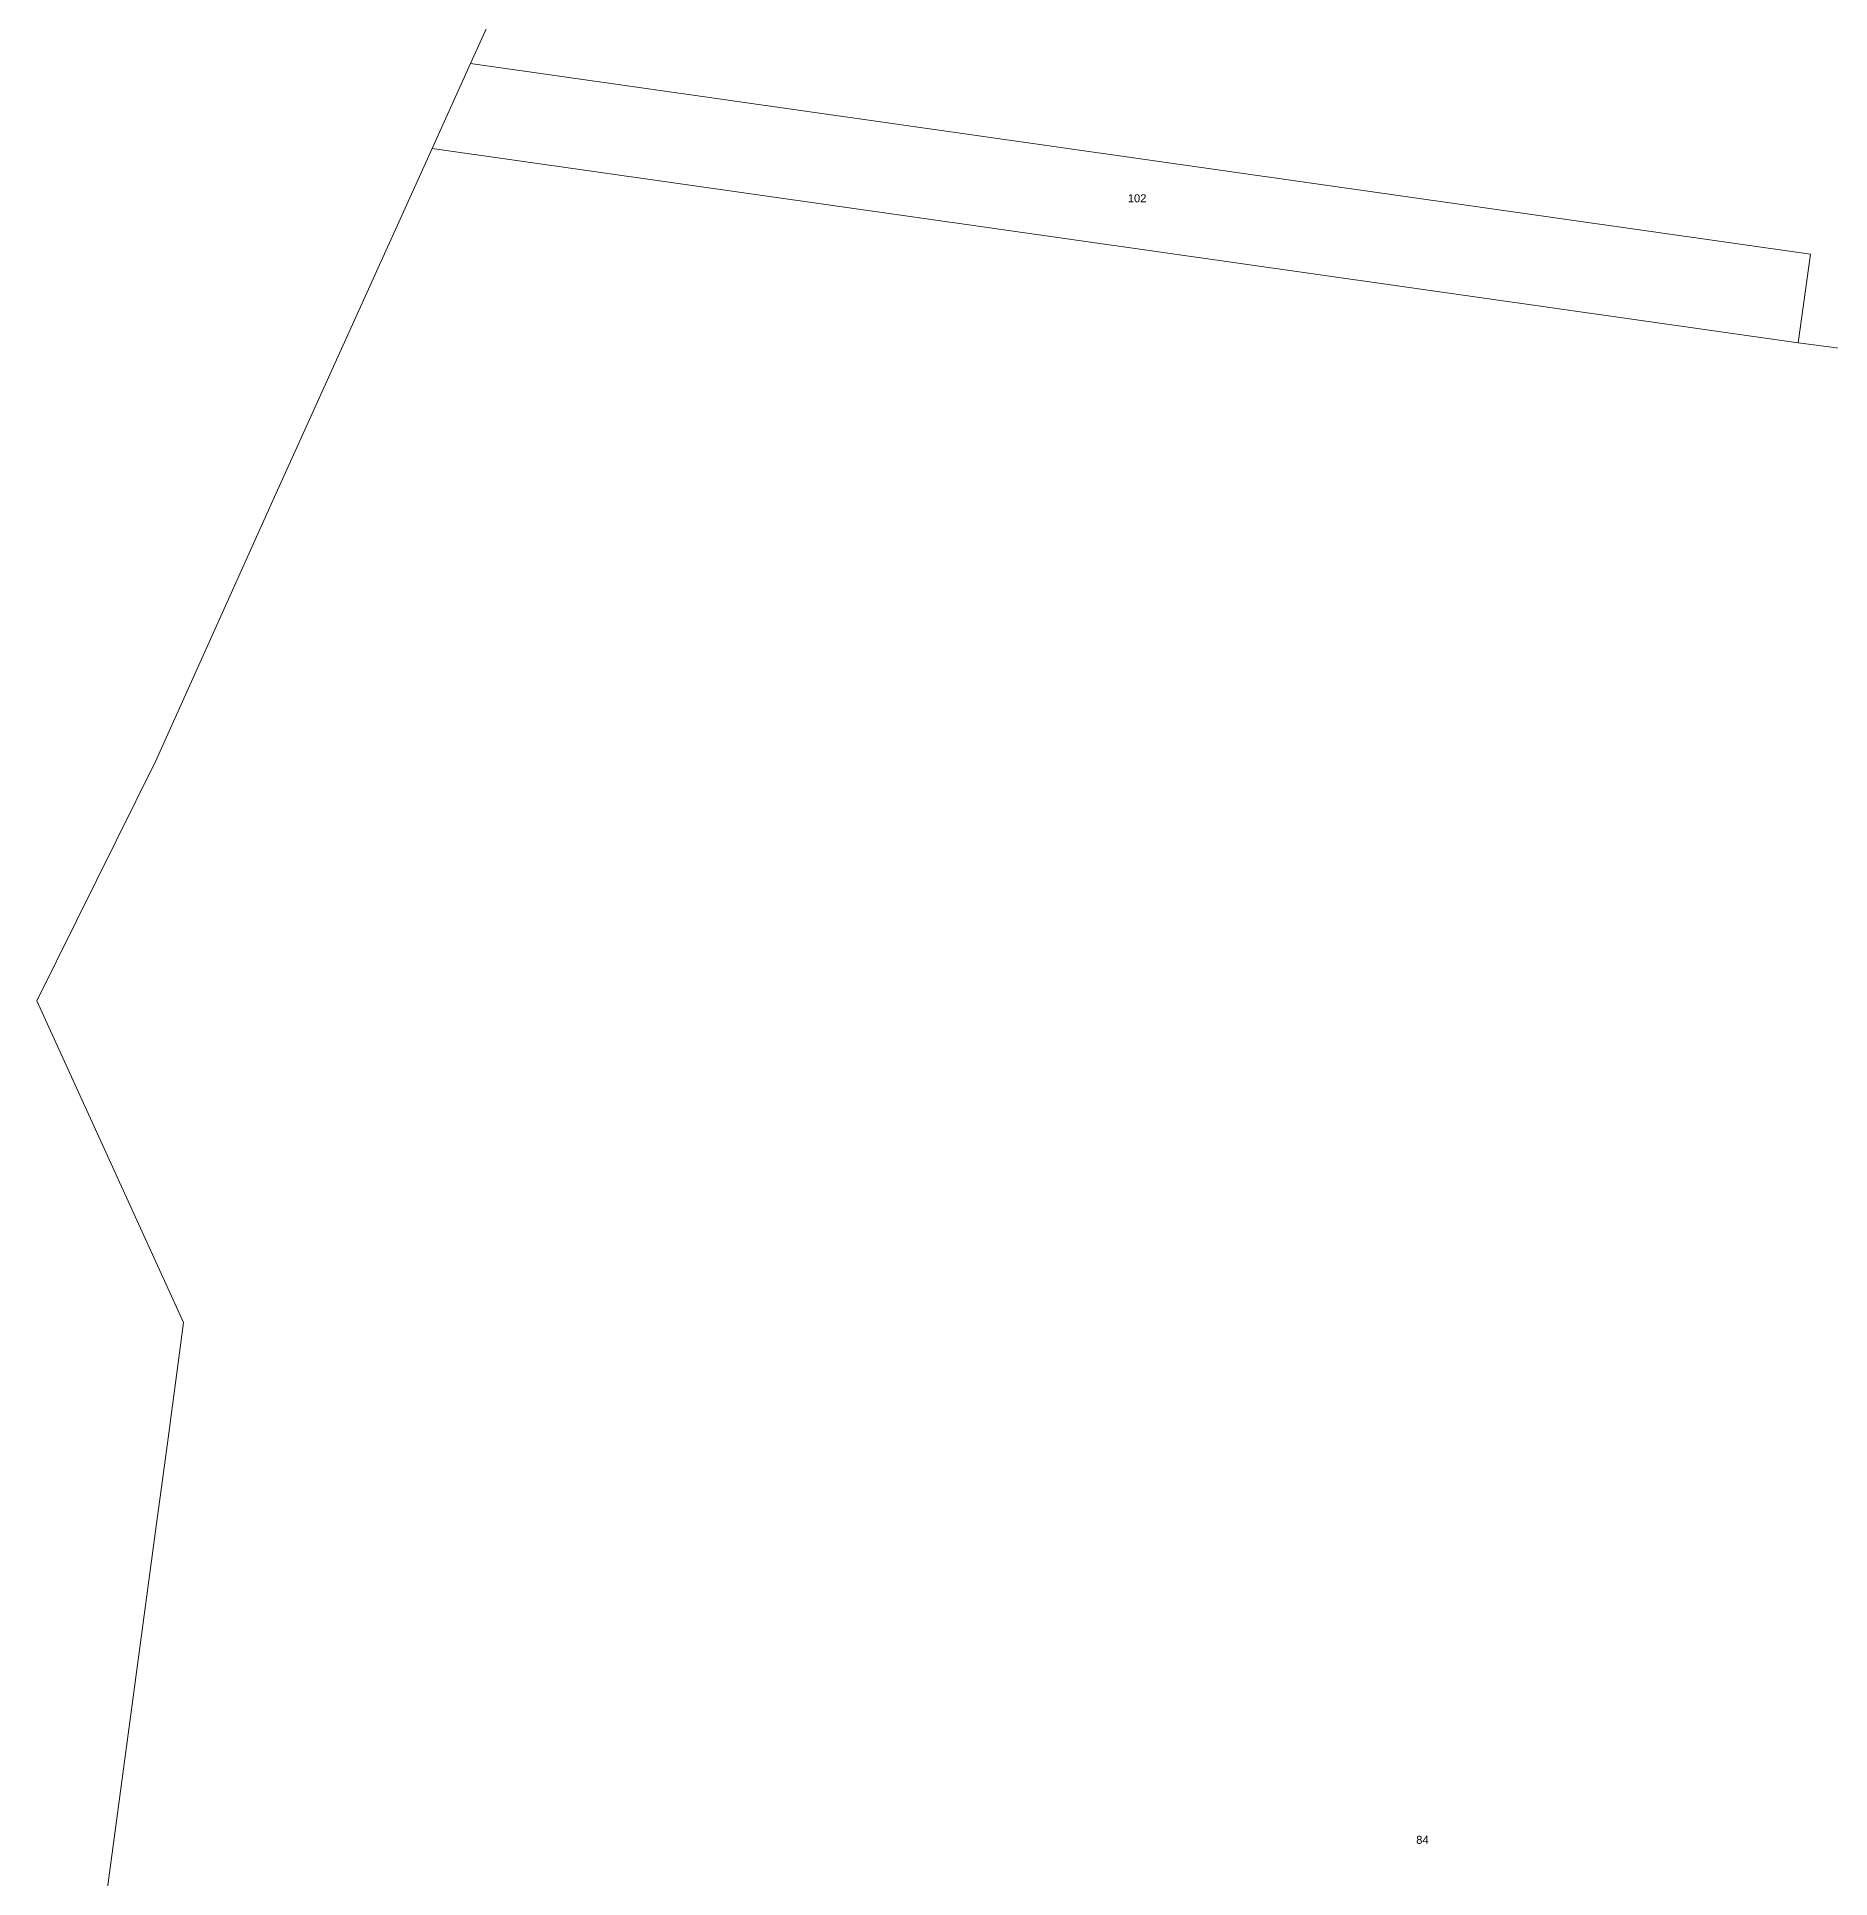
# Model space of a CAD drawing. Header units: metres. Extents: x 268626 to 271256, y 6186812 to 6188765.
# Drawn here: x 268625.5 to 269028.9, y 6187622.1 to 6188036.4 of the extents above; entities that cross this region are included whole.
import ezdxf

# ---------------------------------------------------------------- set-up
doc = ezdxf.new("R2010")
doc.units = ezdxf.units.M
doc.layers.add('Cadastre Land Parcels_SP_EXT', color=96, linetype='Continuous', lineweight=15)
doc.styles.get("Standard").update_dxf_attribs({"font": 'arial.ttf'})

msp = doc.modelspace()

# ---------------------------------------------------------------- linework, layer by layer
at = {"layer": 'Cadastre Land Parcels_SP_EXT', "linetype": 'Continuous'}
for points in [[(269375.4794, 6187929.7293), (269408.7378, 6187981.5516), (269458.0227, 6188065.6623), (269513.2505, 6188170.515), (269522.6499, 6188210.9629), (269330.3994, 6188235.6619), (269058.0948, 6188270.6459), (269067.8435, 6188347.7904), (269069.8993, 6188364.0619), (269083.7967, 6188474.0346), (268893.8462, 6188407.1434), (268723.0864, 6188030.3218), (269024.437, 6187987.4686), (269021.6954, 6187967.5436), (269359.8472, 6187923.3594), (269370.3475, 6187921.9938), (269375.4794, 6187929.7293)], [(269024.437, 6187987.4686), (268723.0864, 6188030.3218), (268714.4262, 6188011.2048), (269021.6954, 6187967.5436), (269024.437, 6187987.4686)]]:
    msp.add_lwpolyline(points, close=True, dxfattribs=at)
msp.add_lwpolyline([(269359.8472, 6187923.3594), (269021.6954, 6187967.5436), (268714.4262, 6188011.2048), (268678.6314, 6187932.0304), (268652.2887, 6187873.498), (268625.5444, 6187819.4566), (268658.5674, 6187747.0976), (268657.6537, 6187740.3083), (268654.9195, 6187719.9923), (268652.1851, 6187699.6793), (268631.0205, 6187542.4311)], dxfattribs=at)

# ---------------------------------------------------------------- texts
at = {"layer": 'Cadastre Land Parcels_SP_EXT'}
for s, p in [('102', (268870.9112, 6187999.1347)), ('84', (268935.7856, 6187629.8278))]:
    msp.add_text(s, height=1.8, dxfattribs=at).set_placement(p)

doc.saveas('drawing.dxf')
